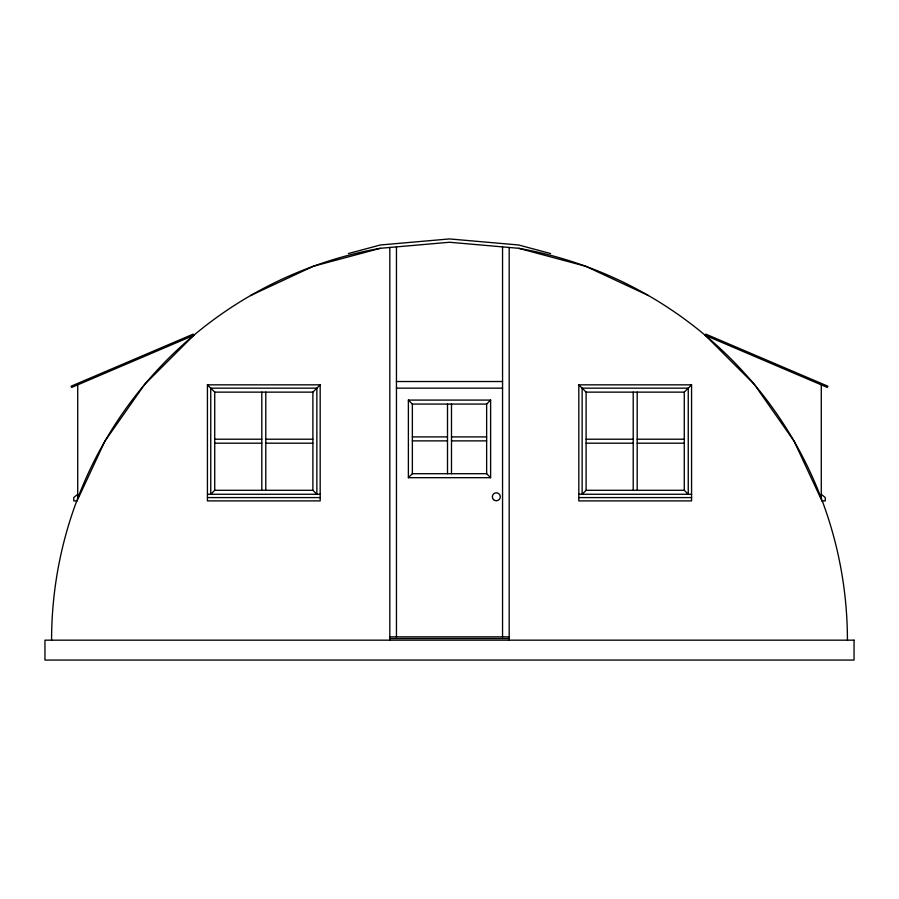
<?xml version="1.0" encoding="UTF-8"?>
<svg xmlns="http://www.w3.org/2000/svg" width="899" height="899" viewBox="0 0 899 899"><rect width="100%" height="100%" fill="white"/><g stroke="black" fill="none" stroke-linecap="round" stroke-linejoin="round"><path stroke-width="1.35" d="M705.277 335.349L705.794 334.125L827.9 386.222L827.372 387.447L705.277 335.349L754.328 384.39L794.109 441.207L821.281 499.473L821.281 384.839M193.723 335.349L71.628 387.447L71.1 386.222L193.206 334.125L193.723 335.349L144.672 384.39L104.891 441.207L77.719 499.473L77.719 384.839M207.433 384.839L214.726 392.133L214.726 490.292L210.748 494.27L210.748 388.154L316.864 388.154L316.864 494.27L312.886 490.292L312.886 392.133L320.179 384.839L207.433 384.839L207.433 500.9L320.179 500.9L320.179 384.839M408.382 477.684L412.36 473.706L486.64 473.706L490.618 477.684L490.618 400.089L408.382 400.089L408.382 477.684L490.618 477.684M408.382 400.089L412.36 404.067L486.64 404.067L490.618 400.089M586.114 490.292L582.136 494.27L582.136 388.154L688.252 388.154L688.252 494.27L684.274 490.292L586.114 490.292L586.114 392.133L578.821 384.839L691.567 384.839L691.567 500.9L578.821 500.9L578.821 384.839M586.114 392.133L684.274 392.133L691.567 384.839M77.719 494.27L73.74 497.585L73.74 500.9L77.471 500.9M250.54 295.557L313.403 266.25L380.401 248.293L449.5 242.247L518.599 248.293L585.597 266.25L648.46 295.557M348.374 253.563L380.401 244.977L449.5 238.932L518.599 244.977L550.626 253.563M396.448 381.524L502.552 381.524M396.448 388.154L502.552 388.154M214.726 392.133L312.886 392.133M412.36 436.903L447.511 436.903M451.489 436.903L486.64 436.903M214.726 439.218L261.811 439.218M265.789 439.218L312.886 439.218M586.114 439.218L633.211 439.218M637.189 439.218L684.274 439.218M412.36 440.881L447.511 440.881M451.489 440.881L486.64 440.881M214.726 443.196L261.811 443.196M265.789 443.196L312.886 443.196M586.114 443.196L633.211 443.196M637.189 443.196L684.274 443.196M214.726 490.292L312.886 490.292M207.433 494.27L320.179 494.27M578.821 494.27L691.567 494.27M207.433 497.585L320.179 497.585M578.821 497.585L691.567 497.585M821.529 500.9L825.26 500.9L825.26 497.585L821.281 494.27M389.818 636.852L509.182 636.852M389.818 638.515L509.182 638.515M684.274 392.133L684.274 490.292M637.189 392.133L637.189 490.292M633.211 392.133L633.211 490.292M509.182 247.472L509.182 640.167M502.552 246.888L502.552 636.852M486.64 404.067L486.64 473.706M451.489 404.067L451.489 473.706M447.511 404.067L447.511 473.706M412.36 404.067L412.36 473.706M396.448 246.888L396.448 636.852M389.818 247.472L389.818 640.167M265.789 392.133L265.789 490.292M261.811 392.133L261.811 490.292M51.58 640.167A397.92 397.92 0 0 1 380.401 248.293M518.599 248.293A397.92 397.92 0 0 1 847.42 640.167M854.05 640.167L44.95 640.167L44.95 660.068L854.05 660.068L854.05 640.167M493.506 499.597A3.978 3.978 0 0 0 500.17 497.821A3.978 3.978 0 0 0 495.293 492.944A3.978 3.978 0 0 0 493.506 499.597"/></g></svg>
